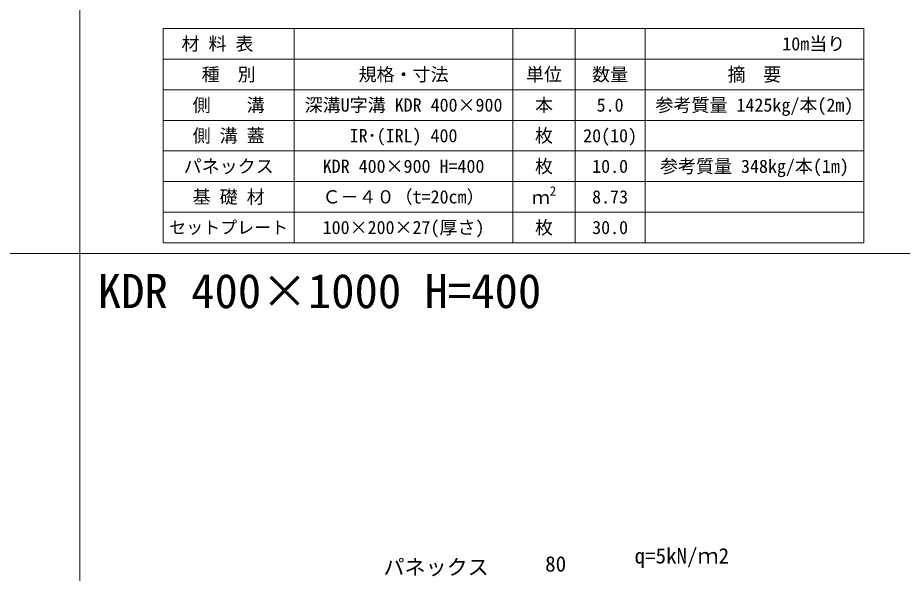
# Model space of a CAD drawing. Units: millimetres at full size; details may follow other scales. Extents: x 172874 to 217143, y 854931 to 903297.
# Drawn here: x 200171 to 202619, y 858446 to 859984 of the extents above; entities that cross this region are included whole.
import ezdxf
from ezdxf.enums import TextEntityAlignment as Align

# ---------------------------------------------------------------- set-up
doc = ezdxf.new("R2010")
doc.units = ezdxf.units.MM
doc.header["$LTSCALE"] = 20
for name, color, linetype, lineweight in [('Defpoints_3', 8, 'Continuous', 0), ('図枠', 5, 'Continuous', 13), ('寸法・材料表', 7, 'Continuous', 13), ('寸法線', 7, 'Continuous', 13), ('引出線', 4, 'Continuous', 13)]:
    doc.layers.add(name, color=color, linetype=linetype, lineweight=lineweight)
doc.layers.add('文字', color=7, linetype='Continuous')
doc.styles.add('ＭＳ ゴシック', font='')
doc.styles.add('ＭＳ Ｐゴシック', font='')
doc.styles.get('ＭＳ ゴシック').set_extended_font_data('MS Gothic')
doc.styles.get('ＭＳ Ｐゴシック').set_extended_font_data('MS PGothic')

msp = doc.modelspace()

# ---------------------------------------------------------------- linework, layer by layer
at = {"layer": 'Defpoints_3'}
for p, q in [((200573.45, 859954.4), (202512.35, 859954.4)), ((200573.45, 859954.4), (200573.45, 859869.22)), ((200936.45, 859954.4), (200936.45, 859869.22)), ((201541.45, 859954.4), (201541.45, 859869.22)), ((201713.75, 859954.4), (201713.75, 859869.22)), ((201907.35, 859954.4), (201907.35, 859869.22)), ((202512.35, 859954.4), (202512.35, 859869.22))]:
    msp.add_line(p, q, dxfattribs=at)
at = {"layer": '図枠'}
for p, q in [((200342.9, 874031.02), (200342.9, 855531.02)), ((196742.9, 859331.02), (217142.9, 859331.02))]:
    msp.add_line(p, q, dxfattribs=at)
at = {"layer": '寸法・材料表'}
for p, q in [((200573.45, 859869.22), (202512.35, 859869.22)), ((200573.45, 859869.22), (200573.45, 859361.02)), ((200936.45, 859869.22), (200936.45, 859361.02)), ((201541.45, 859869.22), (201541.45, 859361.02)), ((201713.75, 859869.22), (201713.75, 859361.02)), ((201907.35, 859869.22), (201907.35, 859361.02)), ((202512.35, 859869.22), (202512.35, 859361.02)), ((200573.45, 859784.52), (202512.35, 859784.52)), ((200573.45, 859699.82), (202512.35, 859699.82)), ((200573.45, 859615.12), (202512.35, 859615.12)), ((200573.45, 859530.42), (202512.35, 859530.42)), ((200573.45, 859445.72), (202512.35, 859445.72)), ((200573.45, 859361.02), (202512.35, 859361.02))]:
    msp.add_line(p, q, dxfattribs=at)

# ---------------------------------------------------------------- texts
at = {"layer": '寸法・材料表', "style": 'ＭＳ ゴシック'}
msp.add_text('\u3000材 料 表', height=36.55, dxfattribs=at).set_placement((200574.61, 859911.81), align=Align.MIDDLE_LEFT)
msp.add_text('10m当り\u3000', height=36.55, dxfattribs=at).set_placement((202511.19, 859911.81), align=Align.MIDDLE_RIGHT)
for s, height, p in [('種\u3000別', 36.55, (200754.95, 859826.87)), ('規格・寸法', 36.55, (201238.95, 859826.87)), ('単位', 36.55, (201627.6, 859826.87)), ('数量', 36.55, (201810.55, 859826.87)), ('側\u3000\u3000溝', 36.55, (200754.95, 859742.17)), ('深溝U字溝 KDR 400×900', 36.55, (201238.95, 859742.17)), ('本', 36.55, (201627.6, 859742.17)), ('5.0', 36.55, (201810.55, 859742.17)), ('参考質量 1425kg/本(2m)', 36.55, (202209.85, 859742.17)), ('側 溝 蓋', 36.55, (200754.95, 859657.47)), ('IR･(IRL) 400', 36.55, (201238.95, 859657.47)), ('枚', 36.55, (201627.6, 859657.47)), ('20(10)', 36.55, (201810.55, 859657.47)), ('枚', 36.55, (201627.6, 859572.77)), ('参考質量 348kg/本(1m)', 36.55, (202209.85, 859572.77)), ('パネックス', 36.55, (200754.95, 859572.77)), ('KDR 400×900 H=400', 36.55, (201238.95, 859572.77)), ('10.0', 36.55, (201810.55, 859572.77)), ('基 礎 材', 36.55, (200754.95, 859488.07)), ('Ｃ－４０（t=20cm）', 36.55, (201238.95, 859488.07)), ('8.73', 36.55, (201810.55, 859488.07)), ('セットプレート', 34.46, (200754.95, 859403.37)), ('100×200×27(厚さ)', 36.55, (201238.95, 859403.37)), ('枚', 36.55, (201627.6, 859403.37)), ('30.0', 36.55, (201810.55, 859403.37))]:
    msp.add_text(s, height=height, dxfattribs=at).set_placement(p, align=Align.MIDDLE_CENTER)
at = {"layer": '寸法・材料表', "style": 'ＭＳ Ｐゴシック', "width": 0.95}
msp.add_text('摘\u3000要', height=38.1, dxfattribs=at).set_placement((202209.85, 859826.87), align=Align.MIDDLE_CENTER)
at = {"layer": '寸法・材料表', "style": 'ＭＳ ゴシック'}
for s, height, p in [('2', 25.59, (201643.8, 859484.1)), ('ｍ', 36.55, (201593.95, 859457.15))]:
    msp.add_text(s, height=height, dxfattribs=at).set_placement(p, align=Align.BOTTOM_LEFT)
at = {"layer": '寸法線', "style": 'ＭＳ ゴシック'}
msp.add_text('80', height=42.72, dxfattribs=at).set_placement((201659.9, 858472.07), align=Align.MIDDLE_CENTER)
at = {"layer": '引出線', "style": 'ＭＳ ゴシック'}
msp.add_text('パネックス', height=42.72, dxfattribs=at).set_placement((201474.69, 858484.62), align=Align.TOP_RIGHT)
at = {"layer": '文字', "style": 'ＭＳ ゴシック'}
for s, height, p in [('KDR 400×1000 H=400', 94.94, (200392.9, 859151.52)), ('q=5kN/ｍ2', 42.72, (201878.2, 858460.34))]:
    msp.add_text(s, height=height, dxfattribs=at).set_placement(p, align=Align.BOTTOM_LEFT)

doc.saveas('drawing.dxf')
